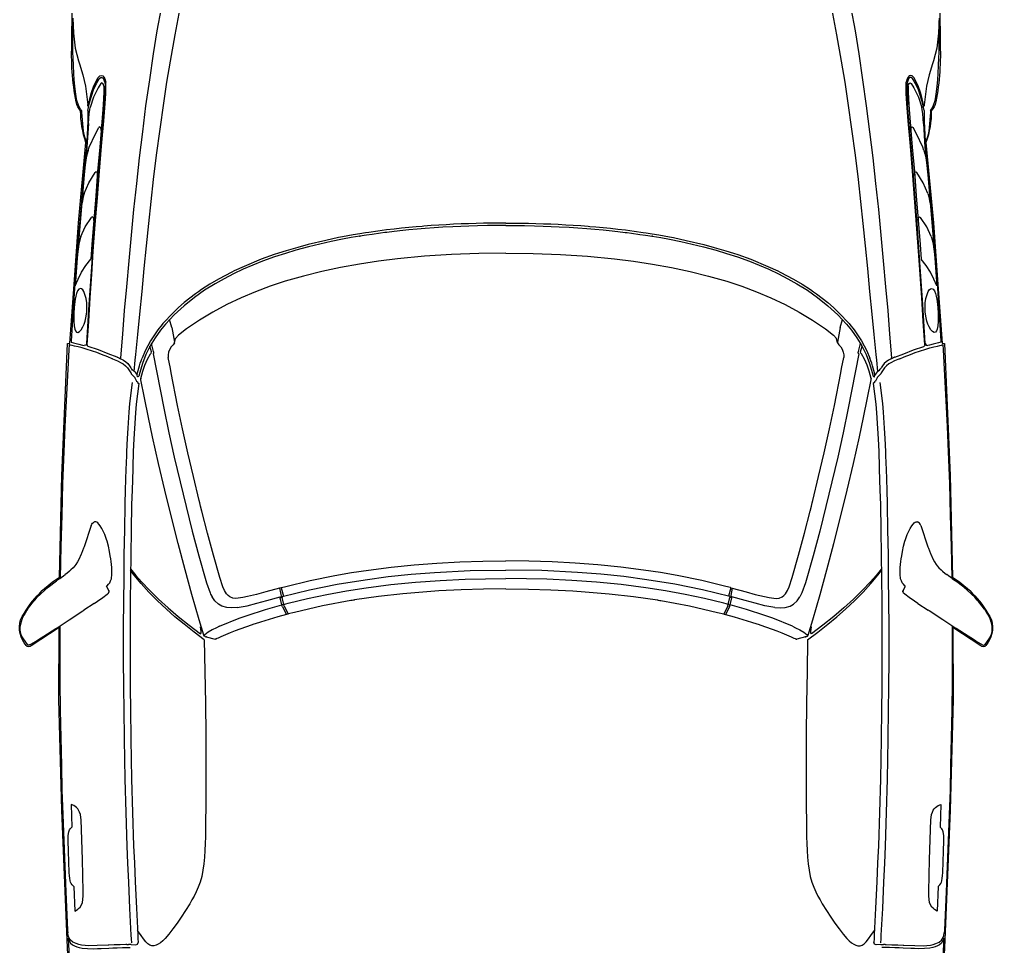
# Model space of a CAD drawing. Header units: inches. Extents: x 13 to 261, y -112 to -47.
# Drawn here: x 57.619 to 59.464, y -55.916 to -54.158 of the extents above; entities that cross this region are included whole.
import ezdxf

# ---------------------------------------------------------------- set-up
doc = ezdxf.new("R2010")
doc.units = ezdxf.units.IN
doc.header["$MEASUREMENT"] = 0
doc.layers.add('CONTORNO', color=7, linetype='Continuous')

msp = doc.modelspace()

# ---------------------------------------------------------------- linework, layer by layer
for p, q in [((57.7311, -54.2362), (57.7329, -54.2416)), ((59.3515, -54.2362), (59.3497, -54.2416)), ((57.7821, -54.2746), (57.7825, -54.2766)), ((59.3005, -54.2746), (59.3001, -54.2766)), ((57.7365, -54.33), (57.7369, -54.334)), ((59.3461, -54.33), (59.3457, -54.334)), ((57.9077, -54.7416), (57.9037, -54.7266)), ((57.9077, -54.7416), (57.9127, -54.7696)), ((59.1749, -54.7416), (59.1699, -54.7696)), ((59.1749, -54.7416), (59.1789, -54.7266)), ((57.8691, -54.788), (57.8665, -54.7774)), ((57.8733, -54.7874), (57.8693, -54.772)), ((57.9127, -54.7706), (57.9107, -54.7744)), ((59.1699, -54.7706), (59.1719, -54.7744)), ((59.2093, -54.7874), (59.2133, -54.772)), ((59.2135, -54.788), (59.2161, -54.7774)), ((57.8491, -54.8388), (57.8493, -54.8394)), ((57.8491, -54.8402), (57.8491, -54.84)), ((59.2335, -54.8388), (59.2333, -54.8394)), ((59.2335, -54.8402), (59.2335, -54.84)), ((57.7551, -55.1172), (57.7419, -55.1578)), ((59.3275, -55.1172), (59.3407, -55.1578)), ((57.7419, -55.1578), (57.7407, -55.1604)), ((59.3407, -55.1578), (59.3419, -55.1604)), ((57.9725, -55.2218), (57.9737, -55.226)), ((59.1101, -55.2218), (59.1089, -55.226)), ((57.9737, -55.226), (57.9803, -55.2448)), ((58.1153, -55.2356), (58.1123, -55.2362)), ((58.1123, -55.2358), (58.1159, -55.2536)), ((58.1159, -55.2348), (58.1243, -55.2328)), ((58.9667, -55.2348), (58.9583, -55.2328)), ((58.9703, -55.2358), (58.9667, -55.2536)), ((58.9673, -55.2356), (58.9703, -55.2362)), ((59.1089, -55.226), (59.1023, -55.2448)), ((57.9803, -55.2448), (57.9815, -55.2472)), ((57.9815, -55.2472), (57.9845, -55.2528)), ((58.1165, -55.2534), (58.1135, -55.2542)), ((58.1171, -55.252), (58.1165, -55.2534)), ((58.1201, -55.267), (58.1171, -55.2536)), ((58.9625, -55.267), (58.9655, -55.2536)), ((58.9655, -55.252), (58.9661, -55.2534)), ((58.9661, -55.2534), (58.9691, -55.2542)), ((59.1011, -55.2472), (59.0981, -55.2528)), ((59.1023, -55.2448), (59.1011, -55.2472)), ((57.7605, -55.265), (57.7409, -55.2778)), ((58.1191, -55.2668), (58.1163, -55.2676)), ((58.1175, -55.2712), (58.1251, -55.286)), ((58.1191, -55.2668), (58.1201, -55.267)), ((58.1211, -55.2702), (58.1201, -55.267)), ((58.1211, -55.2702), (58.1287, -55.285)), ((58.9615, -55.2702), (58.9539, -55.285)), ((58.9651, -55.2712), (58.9575, -55.286)), ((58.9615, -55.2702), (58.9625, -55.267)), ((58.9635, -55.2668), (58.9625, -55.267)), ((58.9635, -55.2668), (58.9663, -55.2676)), ((59.3221, -55.265), (59.3417, -55.2778)), ((57.9983, -55.308), (58.0355, -55.293)), ((58.1281, -55.2854), (58.1251, -55.2862)), ((58.1287, -55.285), (58.1281, -55.2854)), ((58.1403, -55.282), (58.1287, -55.285)), ((58.9423, -55.282), (58.9539, -55.285)), ((58.9539, -55.285), (58.9545, -55.2854)), ((58.9545, -55.2854), (58.9575, -55.2862)), ((59.0843, -55.308), (59.0471, -55.293)), ((57.9633, -55.3182), (57.9621, -55.3092)), ((59.1193, -55.3182), (59.1205, -55.3092)), ((57.6247, -55.33), (57.6335, -55.3432)), ((57.9623, -55.323), (57.9635, -55.3208)), ((57.9635, -55.3208), (57.9633, -55.3182)), ((57.9713, -55.328), (57.9733, -55.3286)), ((57.9733, -55.3286), (57.9899, -55.3328)), ((59.1093, -55.3286), (59.0927, -55.3328)), ((59.1113, -55.328), (59.1093, -55.3286)), ((59.1191, -55.3208), (59.1193, -55.3182)), ((59.1203, -55.323), (59.1191, -55.3208)), ((59.4579, -55.33), (59.4491, -55.3432)), ((57.7173, -55.6462), (57.7185, -55.6892)), ((59.3653, -55.6462), (59.3641, -55.6892)), ((57.7223, -55.802), (57.7239, -55.8488)), ((59.3603, -55.802), (59.3587, -55.8488)), ((57.8229, -55.9116), (57.8255, -55.9116)), ((59.2597, -55.9116), (59.2571, -55.9116))]:
    msp.add_line(p, q)
for points in [[(57.8875, -54.136), (57.8797, -54.1794), (57.8727, -54.223), (57.8653, -54.2722), (57.8583, -54.3214), (57.8521, -54.3708), (57.8461, -54.4202), (57.8407, -54.469), (57.8355, -54.5178), (57.8307, -54.5668), (57.8261, -54.6156), (57.8217, -54.6646), (57.8177, -54.7096), (57.8141, -54.7546), (57.8107, -54.7996)], [(57.8397, -54.793), (57.8435, -54.7548), (57.8471, -54.7166), (57.8515, -54.6732), (57.8557, -54.63), (57.8599, -54.5866), (57.8641, -54.5448), (57.8685, -54.503), (57.8733, -54.4612), (57.8789, -54.4148), (57.8855, -54.3654), (57.8927, -54.3162), (57.8987, -54.2766), (57.9053, -54.237), (57.9143, -54.1866), (57.9239, -54.1364)], [(59.2429, -54.793), (59.2391, -54.7548), (59.2355, -54.7166), (59.2311, -54.6732), (59.2269, -54.63), (59.2227, -54.5866), (59.2185, -54.5448), (59.2141, -54.503), (59.2093, -54.4612), (59.2037, -54.4148), (59.1971, -54.3654), (59.1899, -54.3162), (59.1839, -54.2766), (59.1773, -54.237), (59.1683, -54.1866), (59.1587, -54.1364)], [(59.1951, -54.136), (59.2029, -54.1794), (59.2099, -54.223), (59.2173, -54.2722), (59.2243, -54.3214), (59.2305, -54.3708), (59.2365, -54.4202), (59.2419, -54.469), (59.2471, -54.5178), (59.2519, -54.5668), (59.2565, -54.6156), (59.2609, -54.6646), (59.2649, -54.7096), (59.2685, -54.7546), (59.2719, -54.7996)], [(57.7365, -54.33), (57.7345, -54.3278), (57.7323, -54.3236), (57.7291, -54.315), (57.7281, -54.311), (57.7265, -54.3036), (57.7251, -54.2946), (57.7239, -54.2842), (57.7229, -54.2724), (57.7219, -54.2592), (57.7213, -54.2456), (57.7213, -54.2438), (57.7209, -54.2318), (57.7205, -54.2192), (57.7203, -54.2022), (57.7203, -54.1988), (57.7203, -54.1796), (57.7205, -54.1598)], [(57.7205, -54.1554), (57.7217, -54.1836), (57.7245, -54.2118), (57.7311, -54.2362)], [(57.7205, -54.1666), (57.7205, -54.1652), (57.7205, -54.1646), (57.7205, -54.1656)], [(59.3461, -54.33), (59.3481, -54.3278), (59.3503, -54.3236), (59.3535, -54.315), (59.3545, -54.311), (59.3561, -54.3036), (59.3575, -54.2946), (59.3587, -54.2842), (59.3597, -54.2724), (59.3607, -54.2592), (59.3613, -54.2456), (59.3613, -54.2438), (59.3617, -54.2318), (59.3621, -54.2192), (59.3623, -54.2022), (59.3623, -54.1988), (59.3623, -54.1796), (59.3621, -54.1598)], [(59.3621, -54.1554), (59.3609, -54.1836), (59.3581, -54.2118), (59.3515, -54.2362)], [(59.3621, -54.1666), (59.3621, -54.1652), (59.3621, -54.1646), (59.3621, -54.1656)], [(57.7329, -54.2416), (57.7391, -54.2626), (57.7443, -54.2842), (57.7485, -54.3198)], [(59.3497, -54.2416), (59.3435, -54.2626), (59.3383, -54.2842), (59.3341, -54.3198)], [(57.7475, -54.7744), (57.7503, -54.7296), (57.7531, -54.6854), (57.7561, -54.6414), (57.7591, -54.5972), (57.7629, -54.5464), (57.7667, -54.4956), (57.7707, -54.445), (57.7747, -54.3976), (57.7789, -54.35), (57.7815, -54.3172), (57.7825, -54.298), (57.7829, -54.2882), (57.7825, -54.2766)], [(57.7487, -54.3305), (57.7517, -54.3158), (57.7555, -54.303), (57.7597, -54.291), (57.7651, -54.2792), (57.7697, -54.2714), (57.7713, -54.2692), (57.7733, -54.2678), (57.7753, -54.2676), (57.7775, -54.269), (57.7793, -54.272), (57.7805, -54.2762), (57.7813, -54.281), (57.7815, -54.2898)], [(57.7491, -54.321), (57.7523, -54.3084), (57.7559, -54.296), (57.7597, -54.2854), (57.7633, -54.277), (57.7685, -54.2678), (57.7713, -54.2648), (57.7745, -54.2638), (57.7769, -54.2646), (57.7791, -54.2668), (57.7809, -54.2702), (57.7821, -54.2746)], [(57.7787, -54.284), (57.7781, -54.281), (57.7769, -54.2788), (57.7749, -54.278), (57.7731, -54.2792), (57.7681, -54.287), (57.7597, -54.3052), (57.7533, -54.3248)], [(59.3352, -54.7744), (59.3323, -54.7296), (59.3295, -54.6854), (59.3265, -54.6414), (59.3235, -54.5972), (59.3197, -54.5464), (59.3159, -54.4956), (59.3119, -54.445), (59.3079, -54.3976), (59.3037, -54.35), (59.3011, -54.3172), (59.3001, -54.298), (59.2997, -54.2882), (59.3001, -54.2766)], [(59.3335, -54.321), (59.3303, -54.3084), (59.3267, -54.296), (59.3229, -54.2854), (59.3193, -54.277), (59.3141, -54.2678), (59.3113, -54.2648), (59.3081, -54.2638), (59.3057, -54.2646), (59.3035, -54.2668), (59.3017, -54.2702), (59.3005, -54.2746)], [(59.3339, -54.3305), (59.3309, -54.3158), (59.3271, -54.303), (59.3229, -54.291), (59.3175, -54.2792), (59.3129, -54.2714), (59.3113, -54.2692), (59.3093, -54.2678), (59.3073, -54.2676), (59.3051, -54.269), (59.3033, -54.272), (59.3021, -54.2762), (59.3013, -54.281), (59.3011, -54.2898)], [(59.3039, -54.284), (59.3045, -54.281), (59.3057, -54.2788), (59.3077, -54.278), (59.3095, -54.2792), (59.3145, -54.287), (59.3229, -54.3052), (59.3293, -54.3248)], [(57.7787, -54.284), (57.7789, -54.2958), (57.7785, -54.3074), (57.7779, -54.319), (57.7771, -54.3286), (57.7713, -54.3996), (57.7673, -54.4458), (57.7637, -54.492), (57.7601, -54.5382), (57.7565, -54.5844), (57.7545, -54.6122)], [(57.7815, -54.2898), (57.7811, -54.3022), (57.7801, -54.319)], [(59.3011, -54.2898), (59.3015, -54.3022), (59.3025, -54.319)], [(59.3039, -54.284), (59.3037, -54.2958), (59.3041, -54.3074), (59.3047, -54.319), (59.3055, -54.3286), (59.3113, -54.3996), (59.3153, -54.4458), (59.3189, -54.492), (59.3225, -54.5382), (59.3261, -54.5844), (59.3281, -54.6122)], [(57.7369, -54.334), (57.7399, -54.3694), (57.7411, -54.3756), (57.7431, -54.3818), (57.7461, -54.3908)], [(57.7487, -54.3305), (57.7489, -54.3508), (57.7477, -54.3758), (57.7461, -54.4008)], [(57.7465, -54.7722), (57.7513, -54.698), (57.7541, -54.6536), (57.7573, -54.6092), (57.7613, -54.553), (57.7655, -54.497), (57.7703, -54.4378), (57.7753, -54.3786), (57.7801, -54.319)], [(57.7485, -54.3198), (57.7489, -54.3212), (57.7491, -54.321)], [(57.7499, -54.3226), (57.7493, -54.3222), (57.7487, -54.3214), (57.7485, -54.3198)], [(57.7499, -54.355), (57.7505, -54.3454), (57.7513, -54.3364), (57.7523, -54.3286), (57.7533, -54.3248)], [(59.3361, -54.7722), (59.3313, -54.698), (59.3285, -54.6536), (59.3253, -54.6092), (59.3213, -54.553), (59.3171, -54.497), (59.3123, -54.4378), (59.3073, -54.3786), (59.3025, -54.319)], [(59.3327, -54.355), (59.3321, -54.3454), (59.3313, -54.3364), (59.3303, -54.3286), (59.3293, -54.3248)], [(59.3327, -54.3226), (59.3333, -54.3222), (59.3339, -54.3214), (59.3341, -54.3198)], [(59.3341, -54.3198), (59.3337, -54.3212), (59.3335, -54.321)], [(59.3339, -54.3305), (59.3337, -54.3508), (59.3349, -54.3758), (59.3365, -54.4008)], [(59.3457, -54.334), (59.3427, -54.3694), (59.3415, -54.3756), (59.3395, -54.3818), (59.3365, -54.3908)], [(57.7499, -54.355), (57.7471, -54.3996), (57.7419, -54.4522), (57.7373, -54.5048), (57.7329, -54.5576), (57.7287, -54.6102), (57.7249, -54.663), (57.7301, -54.65), (57.7367, -54.637), (57.7449, -54.6244), (57.7545, -54.6122)], [(59.3327, -54.355), (59.3355, -54.3996), (59.3407, -54.4522), (59.3453, -54.5048), (59.3497, -54.5576), (59.3539, -54.6102), (59.3577, -54.663), (59.3525, -54.65), (59.3459, -54.637), (59.3377, -54.6244), (59.3281, -54.6122)], [(57.7491, -54.406), (57.7515, -54.3996), (57.7631, -54.3742), (57.7695, -54.3626)], [(57.7739, -54.368), (57.7737, -54.3646), (57.7729, -54.3622), (57.7713, -54.3612), (57.7695, -54.3626)], [(59.3087, -54.368), (59.3089, -54.3646), (59.3097, -54.3622), (59.3113, -54.3612), (59.3131, -54.3626)], [(59.3335, -54.406), (59.3311, -54.3996), (59.3195, -54.3742), (59.3131, -54.3626)], [(57.7461, -54.4008), (57.7445, -54.417), (57.7399, -54.467), (57.7355, -54.517), (57.7313, -54.567), (57.7273, -54.617), (57.7237, -54.667), (57.7203, -54.717), (57.7171, -54.767), (57.7169, -54.7698)], [(57.7491, -54.406), (57.7473, -54.4124), (57.7457, -54.42), (57.7443, -54.4286), (57.7433, -54.4376)], [(59.3335, -54.406), (59.3353, -54.4124), (59.3369, -54.42), (59.3383, -54.4286), (59.3393, -54.4376)], [(59.3365, -54.4008), (59.3381, -54.417), (59.3427, -54.467), (59.3471, -54.517), (59.3513, -54.567), (59.3553, -54.617), (59.3589, -54.667), (59.3623, -54.717), (59.3655, -54.767), (59.3657, -54.7698)], [(57.7667, -54.4534), (57.7667, -54.4498), (57.7657, -54.4474), (57.7641, -54.4464), (57.7623, -54.4476)], [(59.3159, -54.4534), (59.3159, -54.4498), (59.3169, -54.4474), (59.3185, -54.4464), (59.3203, -54.4476)], [(57.7417, -54.4876), (57.7505, -54.4674), (57.7623, -54.4476)], [(59.3409, -54.4876), (59.3321, -54.4674), (59.3203, -54.4476)], [(57.7417, -54.4876), (57.7397, -54.494), (57.7383, -54.5018), (57.7369, -54.5106), (57.7361, -54.52)], [(59.3409, -54.4876), (59.3429, -54.494), (59.3443, -54.5018), (59.3457, -54.5106), (59.3465, -54.52)], [(57.7353, -54.5694), (57.7439, -54.551), (57.7555, -54.533)], [(57.7601, -54.5388), (57.7599, -54.5354), (57.7589, -54.533), (57.7573, -54.5318), (57.7555, -54.533)], [(59.3225, -54.5388), (59.3227, -54.5354), (59.3237, -54.533), (59.3253, -54.5318), (59.3271, -54.533)], [(59.3473, -54.5694), (59.3387, -54.551), (59.3271, -54.533)], [(58.5413, -54.5482), (58.5181, -54.5484), (58.5063, -54.5486), (58.4873, -54.549), (58.4709, -54.5494), (58.4403, -54.5506), (58.4215, -54.5516), (58.4049, -54.5528), (58.3883, -54.554), (58.3807, -54.5546), (58.3727, -54.5554), (58.3573, -54.5568), (58.3455, -54.558), (58.3291, -54.5596), (58.3155, -54.5614), (58.3119, -54.5618), (58.3033, -54.563), (58.2875, -54.5652), (58.2769, -54.5666), (58.2643, -54.5686), (58.2479, -54.5714), (58.2317, -54.5744), (58.2099, -54.5788), (58.1667, -54.589), (58.1431, -54.5952), (58.1233, -54.6012), (58.1023, -54.608), (58.0797, -54.6162), (58.0429, -54.6314), (58.0249, -54.64), (58.0073, -54.6492), (57.9901, -54.6588), (57.9701, -54.6712), (57.9509, -54.6848), (57.9311, -54.7006), (57.9123, -54.7178), (57.8959, -54.7354), (57.8867, -54.7466), (57.8761, -54.7612), (57.8667, -54.7768), (57.8589, -54.793), (57.8523, -54.8098), (57.8471, -54.8268), (57.8453, -54.8338)], [(58.5413, -54.5438), (58.5271, -54.5438), (58.5129, -54.544), (58.4989, -54.5442), (58.4847, -54.5446), (58.4705, -54.545), (58.4563, -54.5454), (58.4421, -54.546), (58.4279, -54.5468), (58.4137, -54.5476), (58.3997, -54.5486), (58.3855, -54.5498), (58.3825, -54.55), (58.3713, -54.551), (58.3573, -54.5522), (58.3431, -54.5536), (58.3291, -54.5552), (58.3149, -54.5568), (58.2985, -54.559), (58.2811, -54.5616), (58.2753, -54.5624), (58.2643, -54.5642), (58.2517, -54.5662), (58.2311, -54.57), (58.2239, -54.5714), (58.1997, -54.5766), (58.1663, -54.5844), (58.1465, -54.5898), (58.1247, -54.5962), (58.1099, -54.6008), (58.1021, -54.6034), (58.1021, -54.6034)], [(58.5413, -54.5438), (58.5555, -54.5438), (58.5697, -54.544), (58.5837, -54.5442), (58.5979, -54.5446), (58.6121, -54.545), (58.6263, -54.5454), (58.6405, -54.546), (58.6547, -54.5468), (58.6689, -54.5476), (58.6829, -54.5486), (58.6971, -54.5498), (58.7001, -54.55), (58.7113, -54.551), (58.7253, -54.5522), (58.7395, -54.5536), (58.7535, -54.5552), (58.7677, -54.5568), (58.7841, -54.559), (58.8015, -54.5616), (58.8073, -54.5624), (58.8183, -54.5642), (58.8309, -54.5662), (58.8515, -54.57), (58.8587, -54.5714), (58.8829, -54.5766), (58.9163, -54.5844), (58.9361, -54.5898), (58.9579, -54.5962), (58.9727, -54.6008), (58.9805, -54.6034), (58.9805, -54.6034)], [(58.5413, -54.5482), (58.5645, -54.5484), (58.5763, -54.5486), (58.5953, -54.549), (58.6117, -54.5494), (58.6423, -54.5506), (58.6611, -54.5516), (58.6777, -54.5528), (58.6943, -54.554), (58.7019, -54.5546), (58.7099, -54.5554), (58.7253, -54.5568), (58.7371, -54.558), (58.7535, -54.5596), (58.7671, -54.5614), (58.7707, -54.5618), (58.7793, -54.563), (58.7951, -54.5652), (58.8057, -54.5666), (58.8183, -54.5686), (58.8347, -54.5714), (58.8509, -54.5744), (58.8727, -54.5788), (58.9159, -54.589), (58.9395, -54.5952), (58.9593, -54.6012), (58.9803, -54.608), (59.0029, -54.6162), (59.0397, -54.6314), (59.0577, -54.64), (59.0753, -54.6492), (59.0925, -54.6588), (59.1125, -54.6712), (59.1317, -54.6848), (59.1515, -54.7006), (59.1703, -54.7178), (59.1867, -54.7354), (59.1959, -54.7466), (59.2065, -54.7612), (59.2159, -54.7768), (59.2237, -54.793), (59.2303, -54.8098), (59.2355, -54.8268), (59.2373, -54.8338)], [(57.7353, -54.5694), (57.7333, -54.5756), (57.7317, -54.5838), (57.7303, -54.593), (57.7293, -54.6028)], [(59.3473, -54.5694), (59.3493, -54.5756), (59.3509, -54.5838), (59.3523, -54.593), (59.3533, -54.6028)], [(58.1021, -54.6034), (58.1021, -54.6034), (58.0773, -54.6124), (58.0447, -54.6258), (58.0259, -54.6346), (58.0219, -54.6366), (57.9961, -54.6502), (57.9799, -54.6598), (57.9643, -54.6698), (57.9585, -54.674), (57.9529, -54.6778), (57.9315, -54.6946), (57.9207, -54.704), (57.9103, -54.7138), (57.8911, -54.7342), (57.8893, -54.7364), (57.8813, -54.7464), (57.8675, -54.7668), (57.8575, -54.786), (57.8515, -54.8)], [(58.5413, -54.601), (58.4897, -54.6016), (58.4383, -54.6036), (58.3867, -54.6068), (58.3355, -54.6116), (58.2995, -54.616), (58.2637, -54.6214), (58.2279, -54.6278), (58.1925, -54.6354), (58.1575, -54.6442), (58.1227, -54.6542), (58.0943, -54.6636), (58.0665, -54.674), (58.0391, -54.6856), (58.0123, -54.6984), (57.9859, -54.7124), (57.9605, -54.7278), (57.9359, -54.7446), (57.9203, -54.7564)], [(58.5413, -54.601), (58.5929, -54.6016), (58.6443, -54.6036), (58.6959, -54.6068), (58.7471, -54.6116), (58.7831, -54.616), (58.8189, -54.6214), (58.8547, -54.6278), (58.8901, -54.6354), (58.9251, -54.6442), (58.9599, -54.6542), (58.9883, -54.6636), (59.0161, -54.674), (59.0435, -54.6856), (59.0703, -54.6984), (59.0967, -54.7124), (59.1221, -54.7278), (59.1467, -54.7446), (59.1623, -54.7564)], [(58.9805, -54.6034), (58.9805, -54.6034), (59.0053, -54.6124), (59.0379, -54.6258), (59.0567, -54.6346), (59.0607, -54.6366), (59.0865, -54.6502), (59.1027, -54.6598), (59.1183, -54.6698), (59.1241, -54.674), (59.1297, -54.6778), (59.1511, -54.6946), (59.1619, -54.704), (59.1723, -54.7138), (59.1915, -54.7342), (59.1933, -54.7364), (59.2013, -54.7464), (59.2151, -54.7668), (59.2251, -54.786), (59.2311, -54.8)], [(57.7345, -54.6678), (57.7317, -54.669), (57.7293, -54.6724), (57.7273, -54.6776), (57.7259, -54.6824), (57.7249, -54.688), (57.7235, -54.6974), (57.7227, -54.7054), (57.7221, -54.7138), (57.7219, -54.7222), (57.7219, -54.7302), (57.7227, -54.7384), (57.7241, -54.745), (57.7255, -54.7482), (57.7273, -54.7504), (57.7295, -54.751), (57.7329, -54.7496), (57.7361, -54.7462), (57.7393, -54.7406), (57.7415, -54.7354), (57.7435, -54.7296), (57.7455, -54.7202), (57.7465, -54.712), (57.7469, -54.7038), (57.7465, -54.695), (57.7453, -54.687), (57.7433, -54.6794), (57.7409, -54.6734), (57.7389, -54.6704), (57.7367, -54.6684), (57.7345, -54.6678)], [(59.3481, -54.6678), (59.3509, -54.669), (59.3533, -54.6724), (59.3553, -54.6776), (59.3567, -54.6824), (59.3577, -54.688), (59.3591, -54.6974), (59.3599, -54.7054), (59.3605, -54.7138), (59.3607, -54.7222), (59.3607, -54.7302), (59.3599, -54.7384), (59.3585, -54.745), (59.3571, -54.7482), (59.3553, -54.7504), (59.3531, -54.751), (59.3497, -54.7496), (59.3465, -54.7462), (59.3433, -54.7406), (59.3411, -54.7354), (59.3391, -54.7296), (59.3371, -54.7202), (59.3361, -54.712), (59.3357, -54.7038), (59.3361, -54.695), (59.3373, -54.687), (59.3393, -54.6794), (59.3417, -54.6734), (59.3437, -54.6704), (59.3459, -54.6684), (59.3481, -54.6678)], [(57.9127, -54.7706), (57.9151, -54.7626), (57.9203, -54.7564)], [(59.1699, -54.7706), (59.1675, -54.7626), (59.1623, -54.7564)], [(57.7135, -54.7742), (57.7129, -54.7844), (57.7101, -54.8326), (57.7077, -54.881), (57.7053, -54.9294), (57.7033, -54.9778), (57.7009, -55.0376), (57.6991, -55.0974), (57.6975, -55.1572), (57.6965, -55.2172)], [(57.7957, -54.8014), (57.7951, -54.8012), (57.7863, -54.7976), (57.7745, -54.7928), (57.7655, -54.7894), (57.7573, -54.7864), (57.7455, -54.7826), (57.7381, -54.7804), (57.7377, -54.7802), (57.7301, -54.7784), (57.7237, -54.777), (57.7191, -54.7758), (57.7159, -54.775), (57.7145, -54.7746), (57.7135, -54.7742)], [(57.7169, -54.7698), (57.7213, -54.7708), (57.7317, -54.7732), (57.7387, -54.775), (57.7415, -54.7758)], [(57.7465, -54.7722), (57.7449, -54.7752), (57.7415, -54.7758)], [(57.7475, -54.7744), (57.7477, -54.7758), (57.7493, -54.7776)], [(57.8043, -54.798), (57.7875, -54.7914), (57.7691, -54.7844), (57.7493, -54.7776)], [(57.9107, -54.7744), (57.9069, -54.7784), (57.9041, -54.783), (57.9019, -54.7884), (57.9009, -54.7936), (57.9011, -54.7986)], [(59.1719, -54.7744), (59.1757, -54.7784), (59.1785, -54.783), (59.1807, -54.7884), (59.1817, -54.7936), (59.1815, -54.7986)], [(59.2783, -54.798), (59.2951, -54.7914), (59.3135, -54.7844), (59.3333, -54.7776)], [(59.2869, -54.8014), (59.2875, -54.8012), (59.2963, -54.7976), (59.3081, -54.7928), (59.3171, -54.7894), (59.3253, -54.7864), (59.3371, -54.7826), (59.3445, -54.7804), (59.3449, -54.7802), (59.3525, -54.7784), (59.3589, -54.777), (59.3635, -54.7758), (59.3667, -54.775), (59.3681, -54.7746), (59.3691, -54.7742)], [(59.3352, -54.7744), (59.3349, -54.7758), (59.3333, -54.7776)], [(59.3361, -54.7722), (59.3377, -54.7752), (59.3411, -54.7758)], [(59.3657, -54.7698), (59.3613, -54.7708), (59.3509, -54.7732), (59.3439, -54.775), (59.3411, -54.7758)], [(59.3691, -54.7742), (59.3697, -54.7844), (59.3725, -54.8326), (59.3749, -54.881), (59.3773, -54.9294), (59.3793, -54.9778), (59.3817, -55.0376), (59.3835, -55.0974), (59.3851, -55.1572), (59.3861, -55.2172)], [(57.8043, -54.798), (57.8049, -54.7982), (57.8109, -54.801), (57.8113, -54.8012), (57.8161, -54.8036), (57.8207, -54.8068), (57.8245, -54.8102), (57.8275, -54.8142), (57.8303, -54.8184)], [(57.8366, -54.8249), (57.8387, -54.8038), (57.8397, -54.793)], [(57.8491, -54.8388), (57.8529, -54.8244), (57.8567, -54.813), (57.8615, -54.802), (57.8677, -54.7916), (57.8681, -54.791), (57.8685, -54.7904), (57.8691, -54.788)], [(57.8725, -54.792), (57.8729, -54.7912), (57.8735, -54.7906)], [(57.8725, -54.792), (57.8925, -54.895), (57.9023, -54.9414), (57.9125, -54.9878), (57.9235, -55.0344), (57.9349, -55.081), (57.9467, -55.1278), (57.9593, -55.1748), (57.9725, -55.2218)], [(57.8735, -54.7906), (57.8737, -54.7892), (57.8733, -54.7874)], [(59.2101, -54.792), (59.1901, -54.895), (59.1803, -54.9414), (59.1701, -54.9878), (59.1591, -55.0344), (59.1477, -55.081), (59.1359, -55.1278), (59.1233, -55.1748), (59.1101, -55.2218)], [(59.2091, -54.7906), (59.2089, -54.7892), (59.2093, -54.7874)], [(59.2101, -54.792), (59.2097, -54.7912), (59.2091, -54.7906)], [(59.2335, -54.8388), (59.2297, -54.8244), (59.2259, -54.813), (59.2211, -54.802), (59.2149, -54.7916), (59.2145, -54.791), (59.2141, -54.7904), (59.2135, -54.788)], [(59.246, -54.8249), (59.2439, -54.8038), (59.2429, -54.793)], [(59.2783, -54.798), (59.2777, -54.7982), (59.2717, -54.801), (59.2713, -54.8012), (59.2665, -54.8036), (59.2619, -54.8068), (59.2581, -54.8102), (59.2551, -54.8142), (59.2523, -54.8184)], [(57.7957, -54.8014), (57.8047, -54.8052), (57.8063, -54.8058), (57.8107, -54.808), (57.8157, -54.8108), (57.8203, -54.8142), (57.8241, -54.8182), (57.8301, -54.8276), (57.8303, -54.8282), (57.8307, -54.8286), (57.8311, -54.8294), (57.8333, -54.8322), (57.8345, -54.8334), (57.8349, -54.8336), (57.8375, -54.8366), (57.8379, -54.837), (57.8399, -54.841), (57.8403, -54.842), (57.8411, -54.8438), (57.8427, -54.845)], [(57.8109, -54.801), (57.8109, -54.801), (57.8107, -54.7996)], [(57.8419, -54.8318), (57.8429, -54.8276), (57.8467, -54.8142), (57.8481, -54.8094), (57.8497, -54.805), (57.8515, -54.8)], [(57.9067, -54.8276), (57.9051, -54.8194), (57.9011, -54.7986)], [(59.1759, -54.8276), (59.1775, -54.8194), (59.1815, -54.7986)], [(59.2407, -54.8318), (59.2397, -54.8276), (59.2359, -54.8142), (59.2345, -54.8094), (59.2329, -54.805), (59.2311, -54.8)], [(59.2869, -54.8014), (59.2779, -54.8052), (59.2763, -54.8058), (59.2719, -54.808), (59.2669, -54.8108), (59.2623, -54.8142), (59.2585, -54.8182), (59.2525, -54.8276), (59.2523, -54.8282), (59.2519, -54.8286), (59.2515, -54.8294), (59.2493, -54.8322), (59.2481, -54.8334), (59.2477, -54.8336), (59.2451, -54.8366), (59.2447, -54.837), (59.2427, -54.841), (59.2423, -54.842), (59.2415, -54.8438), (59.2399, -54.845)], [(59.2717, -54.801), (59.2717, -54.801), (59.2719, -54.7996)], [(57.8365, -54.8248), (57.8335, -54.8224), (57.8321, -54.821), (57.8315, -54.8202), (57.8309, -54.8194), (57.8303, -54.8184)], [(57.8365, -54.8248), (57.8375, -54.8256), (57.8399, -54.8284), (57.8419, -54.8324)], [(57.8433, -54.8354), (57.8429, -54.8352), (57.8427, -54.8348), (57.8419, -54.8324)], [(57.8453, -54.8338), (57.8445, -54.835), (57.8433, -54.8354)], [(58.1123, -55.2358), (58.0859, -55.243), (58.0687, -55.2478), (58.0513, -55.252), (58.0425, -55.2538), (58.0339, -55.255), (58.0291, -55.2554), (58.0235, -55.2548), (58.0181, -55.2528), (58.0147, -55.2502), (58.0117, -55.247), (58.0077, -55.2406), (58.0045, -55.2336), (58.0031, -55.23), (57.9999, -55.2198), (57.9987, -55.2158), (57.9869, -55.1738), (57.9757, -55.1318), (57.9649, -55.0898), (57.9625, -55.0804), (57.9609, -55.074), (57.9609, -55.074), (57.9599, -55.0698), (57.9489, -55.0246), (57.9383, -54.9794), (57.9283, -54.9342), (57.9189, -54.8894), (57.9067, -54.8276)], [(58.9703, -55.2358), (58.9967, -55.243), (59.0139, -55.2478), (59.0313, -55.252), (59.0401, -55.2538), (59.0487, -55.255), (59.0535, -55.2554), (59.0591, -55.2548), (59.0645, -55.2528), (59.0679, -55.2502), (59.0709, -55.247), (59.0749, -55.2406), (59.0781, -55.2336), (59.0795, -55.23), (59.0827, -55.2198), (59.0839, -55.2158), (59.0957, -55.1738), (59.1069, -55.1318), (59.1177, -55.0898), (59.1201, -55.0804), (59.1217, -55.074), (59.1217, -55.074), (59.1227, -55.0698), (59.1337, -55.0246), (59.1443, -54.9794), (59.1543, -54.9342), (59.1637, -54.8894), (59.1759, -54.8276)], [(59.2373, -54.8338), (59.2381, -54.835), (59.2393, -54.8354)], [(59.2393, -54.8354), (59.2397, -54.8352), (59.2399, -54.8348), (59.2407, -54.8324)], [(59.2461, -54.8248), (59.2451, -54.8256), (59.2427, -54.8284), (59.2407, -54.8324)], [(59.2461, -54.8248), (59.2491, -54.8224), (59.2505, -54.821), (59.2511, -54.8202), (59.2517, -54.8194), (59.2523, -54.8184)], [(57.8326, -54.8463), (57.8278, -54.8857), (57.8264, -54.9024), (57.8243, -54.9324), (57.8231, -54.9525), (57.8219, -54.9769), (57.8219, -54.9819), (57.8211, -55.001), (57.8209, -55.0087), (57.8203, -55.0312), (57.8197, -55.0492), (57.8189, -55.0777), (57.8179, -55.1254), (57.8171, -55.173), (57.8167, -55.2161), (57.8159, -55.3082), (57.8159, -55.3294), (57.8159, -55.3734), (57.8161, -55.4217), (57.8167, -55.47), (57.8173, -55.5183), (57.8173, -55.5225), (57.8189, -55.5985), (57.8205, -55.6618), (57.8227, -55.7253), (57.8241, -55.7575), (57.8255, -55.7934), (57.8279, -55.8436), (57.8305, -55.8939), (57.8309, -55.9013), (57.8313, -55.9087)], [(57.8453, -54.8478), (57.8405, -54.887), (57.8391, -54.9034), (57.8371, -54.9332), (57.8359, -54.9532), (57.8347, -54.9772), (57.8347, -54.9822), (57.8339, -55.0014), (57.8337, -55.009), (57.8331, -55.0316), (57.8325, -55.0496), (57.8317, -55.078), (57.8307, -55.1256), (57.8299, -55.1732), (57.8295, -55.2162), (57.8291, -55.2622), (57.8287, -55.3082), (57.8287, -55.3294), (57.8287, -55.3734), (57.8289, -55.4216), (57.8295, -55.4698), (57.8301, -55.5182), (57.8301, -55.5224), (57.8317, -55.5982), (57.8333, -55.6614), (57.8355, -55.7248), (57.8369, -55.757), (57.8383, -55.7928), (57.8407, -55.843), (57.8433, -55.8932), (57.8437, -55.9006), (57.8441, -55.908)], [(57.8453, -54.8478), (57.8405, -54.887), (57.8391, -54.9034), (57.8371, -54.9332), (57.8359, -54.9532), (57.8347, -54.9772), (57.8347, -54.9822), (57.8339, -55.0014), (57.8337, -55.009), (57.8331, -55.0316), (57.8325, -55.0496), (57.8317, -55.078), (57.8307, -55.1256), (57.8299, -55.1732), (57.8295, -55.2162), (57.8291, -55.2622), (57.8287, -55.3082), (57.8287, -55.3294), (57.8287, -55.3734), (57.8289, -55.4148)], [(57.8427, -54.845), (57.8427, -54.845), (57.8431, -54.846), (57.8431, -54.8462), (57.8453, -54.8478)], [(57.8491, -54.8402), (57.8493, -54.8396), (57.8493, -54.8394)], [(57.8493, -54.841), (57.8491, -54.8406), (57.8491, -54.8402)], [(57.9459, -55.2478), (57.9331, -55.2014), (57.9199, -55.1512), (57.9071, -55.1014), (57.8945, -55.0504), (57.8827, -54.9996), (57.8713, -54.9492), (57.8635, -54.9122), (57.8559, -54.8754), (57.8493, -54.841)], [(59.1367, -55.2478), (59.1495, -55.2014), (59.1627, -55.1512), (59.1755, -55.1014), (59.1881, -55.0504), (59.1999, -54.9996), (59.2113, -54.9492), (59.2191, -54.9122), (59.2267, -54.8754), (59.2333, -54.841)], [(59.2335, -54.8402), (59.2333, -54.8396), (59.2333, -54.8394)], [(59.2333, -54.841), (59.2335, -54.8406), (59.2335, -54.8402)], [(59.2399, -54.845), (59.2399, -54.845), (59.2395, -54.846), (59.2395, -54.8462), (59.2373, -54.8478)], [(59.2373, -54.8478), (59.2421, -54.887), (59.2435, -54.9034), (59.2455, -54.9332), (59.2467, -54.9532), (59.2479, -54.9772), (59.2479, -54.9822), (59.2487, -55.0014), (59.2489, -55.009), (59.2495, -55.0316), (59.2501, -55.0496), (59.2509, -55.078), (59.2519, -55.1256), (59.2527, -55.1732), (59.2531, -55.2162), (59.2535, -55.2622), (59.2539, -55.3082), (59.2539, -55.3294), (59.2539, -55.3734), (59.2537, -55.4216), (59.2531, -55.4698), (59.2525, -55.5182), (59.2525, -55.5224), (59.2509, -55.5982), (59.2493, -55.6614), (59.2471, -55.7248), (59.2457, -55.757), (59.2443, -55.7928), (59.2419, -55.843), (59.2393, -55.8932), (59.2389, -55.9006), (59.2385, -55.908)], [(59.2373, -54.8478), (59.2421, -54.887), (59.2435, -54.9034), (59.2455, -54.9332), (59.2467, -54.9532), (59.2479, -54.9772), (59.2479, -54.9822), (59.2487, -55.0014), (59.2489, -55.009), (59.2495, -55.0316), (59.2501, -55.0496), (59.2509, -55.078), (59.2519, -55.1256), (59.2527, -55.1732), (59.2531, -55.2162), (59.2535, -55.2622), (59.2539, -55.3082), (59.2539, -55.3294), (59.2539, -55.3734), (59.2537, -55.4148)], [(59.25, -54.8463), (59.2548, -54.8857), (59.2563, -54.9024), (59.2583, -54.9324), (59.2595, -54.9525), (59.2607, -54.9769), (59.2607, -54.9819), (59.2615, -55.001), (59.2617, -55.0087), (59.2623, -55.0312), (59.2629, -55.0492), (59.2637, -55.0777), (59.2647, -55.1254), (59.2655, -55.173), (59.2659, -55.2161), (59.2667, -55.3082), (59.2667, -55.3294), (59.2667, -55.3734), (59.2665, -55.4217), (59.2659, -55.47), (59.2653, -55.5183), (59.2653, -55.5225), (59.2637, -55.5985), (59.2621, -55.6618), (59.2599, -55.7253), (59.2585, -55.7575), (59.2571, -55.7934), (59.2547, -55.8436), (59.2521, -55.8939), (59.2517, -55.9013), (59.2513, -55.9087)], [(57.7551, -55.1172), (57.7551, -55.117), (57.7561, -55.1148), (57.7575, -55.1128), (57.7593, -55.1114), (57.7603, -55.1108), (57.7613, -55.1106)], [(57.7843, -55.2324), (57.7855, -55.2316), (57.7881, -55.2288), (57.7901, -55.2258), (57.7919, -55.2222), (57.7933, -55.2182), (57.7937, -55.2158), (57.7943, -55.2118), (57.7943, -55.206), (57.7939, -55.1968), (57.7927, -55.1856), (57.7921, -55.1806), (57.7913, -55.175), (57.7899, -55.1668), (57.7879, -55.1566), (57.7853, -55.1468), (57.7843, -55.144), (57.7809, -55.1344), (57.7785, -55.1292), (57.7751, -55.1228), (57.7721, -55.1182), (57.7697, -55.1146), (57.7675, -55.1124), (57.7657, -55.1112), (57.7639, -55.1106), (57.7633, -55.1106), (57.7613, -55.1106)], [(59.2983, -55.2324), (59.2971, -55.2316), (59.2945, -55.2288), (59.2925, -55.2258), (59.2907, -55.2222), (59.2893, -55.2182), (59.2889, -55.2158), (59.2883, -55.2118), (59.2883, -55.206), (59.2887, -55.1968), (59.2899, -55.1856), (59.2905, -55.1806), (59.2913, -55.175), (59.2927, -55.1668), (59.2947, -55.1566), (59.2973, -55.1468), (59.2983, -55.144), (59.3017, -55.1344), (59.3041, -55.1292), (59.3075, -55.1228), (59.3105, -55.1182), (59.3129, -55.1146), (59.3151, -55.1124), (59.3169, -55.1112), (59.3187, -55.1106), (59.3193, -55.1106), (59.3213, -55.1106)], [(59.3275, -55.1172), (59.3275, -55.117), (59.3265, -55.1148), (59.3251, -55.1128), (59.3233, -55.1114), (59.3223, -55.1108), (59.3213, -55.1106)], [(57.7407, -55.1604), (57.7367, -55.1706), (57.7363, -55.1716), (57.7317, -55.182)], [(59.3419, -55.1604), (59.3459, -55.1706), (59.3463, -55.1716), (59.3509, -55.182)], [(57.7317, -55.182), (57.7293, -55.1864), (57.7259, -55.1914), (57.7243, -55.1936), (57.7207, -55.1978)], [(58.1243, -55.2328), (58.1703, -55.2218), (58.2167, -55.2122), (58.2485, -55.2066), (58.2805, -55.2018), (58.3237, -55.1962), (58.3671, -55.1918), (58.4105, -55.1884), (58.4541, -55.1862), (58.4977, -55.1848), (58.5413, -55.1844)], [(58.9583, -55.2328), (58.9123, -55.2218), (58.8659, -55.2122), (58.8341, -55.2066), (58.8021, -55.2018), (58.7589, -55.1962), (58.7155, -55.1918), (58.6721, -55.1884), (58.6285, -55.1862), (58.5849, -55.1848), (58.5413, -55.1844)], [(59.3509, -55.182), (59.3533, -55.1864), (59.3567, -55.1914), (59.3583, -55.1936), (59.3619, -55.1978)], [(57.7207, -55.1978), (57.7165, -55.2016), (57.7137, -55.204), (57.7089, -55.208), (57.7059, -55.2102), (57.7059, -55.2102)], [(57.9695, -55.334), (57.9695, -55.334), (57.9501, -55.3194), (57.9315, -55.3046), (57.9139, -55.2902), (57.8975, -55.2756), (57.8803, -55.2596), (57.8645, -55.2436), (57.8497, -55.2274), (57.8363, -55.2114), (57.8295, -55.2024)], [(57.8297, -55.199), (57.8297, -55.1992), (57.8399, -55.2118), (57.8507, -55.2242), (57.8661, -55.2408), (57.8827, -55.2572), (57.9007, -55.2736), (57.9199, -55.29), (57.9405, -55.3064), (57.9623, -55.323)], [(58.1171, -55.252), (58.1689, -55.2394), (58.2213, -55.2288), (58.2741, -55.22), (58.3179, -55.2142), (58.3617, -55.2096), (58.4057, -55.2062), (58.4735, -55.2028), (58.5413, -55.2018)], [(58.9655, -55.252), (58.9137, -55.2394), (58.8613, -55.2288), (58.8085, -55.22), (58.7647, -55.2142), (58.7209, -55.2096), (58.6769, -55.2062), (58.6091, -55.2028), (58.5413, -55.2018)], [(59.1131, -55.334), (59.1131, -55.334), (59.1325, -55.3194), (59.1511, -55.3046), (59.1687, -55.2902), (59.1851, -55.2756), (59.2023, -55.2596), (59.2181, -55.2436), (59.2329, -55.2274), (59.2463, -55.2114), (59.2531, -55.2024)], [(59.2529, -55.199), (59.2529, -55.1992), (59.2427, -55.2118), (59.2319, -55.2242), (59.2165, -55.2408), (59.1999, -55.2572), (59.1819, -55.2736), (59.1627, -55.29), (59.1421, -55.3064), (59.1203, -55.323)], [(59.3619, -55.1978), (59.3661, -55.2016), (59.3689, -55.204), (59.3737, -55.208), (59.3767, -55.2102), (59.3767, -55.2102)], [(57.6953, -55.218), (57.6893, -55.2222), (57.6891, -55.2224)], [(57.6953, -55.218), (57.6983, -55.2158), (57.7023, -55.2128), (57.7059, -55.2102)], [(58.1283, -55.2646), (58.1649, -55.2558), (58.2017, -55.2478), (58.2389, -55.241), (58.2763, -55.2352), (58.3229, -55.2294), (58.3697, -55.2248), (58.4167, -55.2214), (58.4637, -55.2192), (58.5025, -55.2182), (58.5413, -55.2178)], [(58.9543, -55.2646), (58.9177, -55.2558), (58.8809, -55.2478), (58.8437, -55.241), (58.8063, -55.2352), (58.7597, -55.2294), (58.7129, -55.2248), (58.6659, -55.2214), (58.6189, -55.2192), (58.5801, -55.2182), (58.5413, -55.2178)], [(59.3873, -55.218), (59.3843, -55.2158), (59.3803, -55.2128), (59.3767, -55.2102)], [(59.3873, -55.218), (59.3933, -55.2222), (59.3935, -55.2224)], [(57.6529, -55.2534), (57.6591, -55.2474), (57.6671, -55.2398), (57.6737, -55.2342)], [(57.6737, -55.2342), (57.6813, -55.2282), (57.6819, -55.2276), (57.6891, -55.2224)], [(57.7887, -55.2412), (57.7877, -55.239), (57.7843, -55.2324)], [(58.1159, -55.2348), (58.1153, -55.2356), (58.1193, -55.2514)], [(58.5413, -55.2376), (58.4989, -55.238), (58.4565, -55.2392), (58.4143, -55.2414), (58.3911, -55.243), (58.3455, -55.2468), (58.2997, -55.252), (58.2543, -55.2584), (58.2537, -55.2586), (58.2523, -55.2588), (58.2495, -55.2592), (58.2491, -55.2592), (58.2489, -55.2594), (58.2475, -55.2596), (58.1935, -55.2696), (58.1403, -55.282)], [(58.5413, -55.2376), (58.5837, -55.238), (58.6261, -55.2392), (58.6683, -55.2414), (58.6915, -55.243), (58.7371, -55.2468), (58.7829, -55.252), (58.8283, -55.2584), (58.8289, -55.2586), (58.8303, -55.2588), (58.8331, -55.2592), (58.8335, -55.2592), (58.8337, -55.2594), (58.8351, -55.2596), (58.8891, -55.2696), (58.9423, -55.282)], [(58.9667, -55.2348), (58.9673, -55.2356), (58.9633, -55.2514)], [(59.2939, -55.2412), (59.2949, -55.239), (59.2983, -55.2324)], [(59.4089, -55.2342), (59.4013, -55.2282), (59.4007, -55.2276), (59.3935, -55.2224)], [(59.4297, -55.2534), (59.4235, -55.2474), (59.4155, -55.2398), (59.4089, -55.2342)], [(57.6343, -55.276), (57.6385, -55.2702), (57.6455, -55.2614), (57.6481, -55.2586), (57.6529, -55.2534)], [(57.7605, -55.265), (57.7671, -55.2606), (57.7773, -55.2536), (57.7855, -55.2474), (57.7861, -55.247), (57.7879, -55.2454)], [(57.7879, -55.2454), (57.7881, -55.245), (57.7887, -55.2442), (57.7891, -55.2426), (57.7889, -55.2418), (57.7889, -55.2414)], [(57.9685, -55.3252), (57.9599, -55.2964), (57.9459, -55.2478)], [(57.9961, -55.2664), (57.9897, -55.2602), (57.9845, -55.2528)], [(58.0319, -55.273), (58.0507, -55.2696), (58.0693, -55.2648), (58.0881, -55.2596), (58.1135, -55.2528)], [(58.1175, -55.2712), (58.1163, -55.2678), (58.1135, -55.2546), (58.1133, -55.253), (58.1137, -55.253), (58.1133, -55.2532), (58.1145, -55.254)], [(58.1171, -55.252), (58.1171, -55.252), (58.1171, -55.252), (58.1171, -55.2536)], [(58.9651, -55.2712), (58.9663, -55.2678), (58.9691, -55.2546), (58.9693, -55.253), (58.9689, -55.253), (58.9693, -55.2532), (58.9681, -55.254)], [(58.9655, -55.252), (58.9655, -55.252), (58.9655, -55.252), (58.9655, -55.2536)], [(59.0507, -55.273), (59.0319, -55.2696), (59.0133, -55.2648), (58.9945, -55.2596), (58.9691, -55.2528)], [(59.0865, -55.2664), (59.0929, -55.2602), (59.0981, -55.2528)], [(59.1141, -55.3252), (59.1227, -55.2964), (59.1367, -55.2478)], [(59.2947, -55.2454), (59.2945, -55.245), (59.2939, -55.2442), (59.2935, -55.2426), (59.2937, -55.2418), (59.2937, -55.2414)], [(59.3221, -55.265), (59.3155, -55.2606), (59.3053, -55.2536), (59.2971, -55.2474), (59.2965, -55.247), (59.2947, -55.2454)], [(59.4483, -55.276), (59.4441, -55.2702), (59.4371, -55.2614), (59.4345, -55.2586), (59.4297, -55.2534)], [(57.6343, -55.276), (57.6329, -55.278), (57.6297, -55.2834), (57.6273, -55.2876), (57.6261, -55.2898), (57.6243, -55.2938), (57.6221, -55.3002), (57.6209, -55.305), (57.6207, -55.3066), (57.6201, -55.3108), (57.6201, -55.3142), (57.6207, -55.3194), (57.6219, -55.3242), (57.6237, -55.3282), (57.6247, -55.33)], [(58.0319, -55.273), (58.0217, -55.2736), (58.0119, -55.273), (58.0029, -55.2704), (57.9961, -55.2664)], [(58.0355, -55.293), (58.0507, -55.2878), (58.0853, -55.2768), (58.1163, -55.2678)], [(58.1201, -55.267), (58.1241, -55.2658), (58.1283, -55.2646)], [(58.9625, -55.267), (58.9585, -55.2658), (58.9543, -55.2646)], [(59.0471, -55.293), (59.0319, -55.2878), (58.9973, -55.2768), (58.9663, -55.2678)], [(59.0507, -55.273), (59.0609, -55.2736), (59.0707, -55.273), (59.0797, -55.2704), (59.0865, -55.2664)], [(59.4483, -55.276), (59.4497, -55.278), (59.4529, -55.2834), (59.4553, -55.2876), (59.4565, -55.2898), (59.4583, -55.2938), (59.4605, -55.3002), (59.4617, -55.305), (59.4619, -55.3066), (59.4625, -55.3108), (59.4625, -55.3142), (59.4619, -55.3194), (59.4607, -55.3242), (59.4589, -55.3282), (59.4579, -55.33)], [(57.6653, -55.3274), (57.6881, -55.3126), (57.6903, -55.311), (57.7131, -55.2962), (57.7395, -55.2788), (57.7409, -55.2778)], [(58.1251, -55.286), (58.1087, -55.2906), (58.0757, -55.3006), (58.0743, -55.301), (58.0617, -55.305), (58.0601, -55.3056), (58.0473, -55.31), (58.0277, -55.3172), (58.0185, -55.321), (58.0007, -55.3284), (58.0005, -55.3284), (57.9957, -55.3306)], [(58.9575, -55.286), (58.9739, -55.2906), (59.0069, -55.3006), (59.0083, -55.301), (59.0209, -55.305), (59.0225, -55.3056), (59.0353, -55.31), (59.0549, -55.3172), (59.0641, -55.321), (59.0819, -55.3284), (59.0821, -55.3284), (59.0869, -55.3306)], [(59.4173, -55.3274), (59.3945, -55.3126), (59.3923, -55.311), (59.3695, -55.2962), (59.3431, -55.2788), (59.3417, -55.2778)], [(57.6955, -55.3076), (57.6955, -55.3606), (57.6957, -55.4136), (57.6963, -55.4666), (57.6973, -55.5196), (57.6985, -55.5724), (57.6997, -55.619), (57.7013, -55.6656), (57.7029, -55.7144), (57.7049, -55.7632), (57.7069, -55.812), (57.7103, -55.8848), (57.7105, -55.8896)], [(57.9983, -55.308), (57.9923, -55.311), (57.9843, -55.3152), (57.9767, -55.3196), (57.9703, -55.3244)], [(59.0843, -55.308), (59.0903, -55.311), (59.0983, -55.3152), (59.1059, -55.3196), (59.1123, -55.3244)], [(59.3871, -55.3076), (59.3871, -55.3606), (59.3869, -55.4136), (59.3863, -55.4666), (59.3853, -55.5196), (59.3841, -55.5724), (59.3829, -55.619), (59.3813, -55.6656), (59.3797, -55.7144), (59.3777, -55.7632), (59.3757, -55.812), (59.3723, -55.8848), (59.3721, -55.8896)], [(57.6379, -55.3438), (57.6409, -55.3424), (57.6509, -55.3366), (57.6573, -55.3324), (57.6653, -55.3274)], [(57.9685, -55.3252), (57.9689, -55.324), (57.9695, -55.3246), (57.9703, -55.3244)], [(57.9713, -55.328), (57.9695, -55.327), (57.9685, -55.3252)], [(57.9925, -55.3322), (57.9921, -55.3322), (57.9911, -55.3326), (57.9901, -55.3328), (57.9899, -55.3328)], [(57.9957, -55.3306), (57.9935, -55.3316), (57.9925, -55.3322)], [(59.0869, -55.3306), (59.0891, -55.3316), (59.0901, -55.3322)], [(59.0901, -55.3322), (59.0905, -55.3322), (59.0915, -55.3326), (59.0925, -55.3328), (59.0927, -55.3328)], [(59.1113, -55.328), (59.1131, -55.327), (59.1141, -55.3252)], [(59.1141, -55.3252), (59.1137, -55.324), (59.1131, -55.3246), (59.1123, -55.3244)], [(59.4447, -55.3438), (59.4417, -55.3424), (59.4317, -55.3366), (59.4253, -55.3324), (59.4173, -55.3274)], [(57.6379, -55.3438), (57.6365, -55.3442), (57.6351, -55.3442), (57.6347, -55.344), (57.6335, -55.3432)], [(57.9695, -55.334), (57.9707, -55.394), (57.9717, -55.454), (57.9723, -55.5142), (57.9725, -55.5744), (57.9725, -55.6344), (57.9719, -55.6946), (57.9715, -55.7076), (57.9711, -55.7204), (57.9707, -55.7334), (57.9697, -55.7462), (57.9685, -55.7588), (57.9667, -55.771), (57.9645, -55.7826), (57.9615, -55.7936), (57.9581, -55.8034), (57.9543, -55.8122), (57.9503, -55.82), (57.9461, -55.8274), (57.9419, -55.8344), (57.9337, -55.8474), (57.9257, -55.8598), (57.9179, -55.8714), (57.9101, -55.8822), (57.9025, -55.8922), (57.8951, -55.9006), (57.8907, -55.9048), (57.8865, -55.9084), (57.8823, -55.9112), (57.8781, -55.9132), (57.8741, -55.9142), (57.8701, -55.9142), (57.8661, -55.913), (57.8623, -55.9106), (57.8587, -55.9068), (57.8541, -55.901), (57.8497, -55.895), (57.8429, -55.8854)], [(59.1131, -55.334), (59.1119, -55.394), (59.1109, -55.454), (59.1103, -55.5142), (59.1101, -55.5744), (59.1101, -55.6344), (59.1107, -55.6946), (59.1111, -55.7076), (59.1115, -55.7204), (59.1119, -55.7334), (59.1129, -55.7462), (59.1141, -55.7588), (59.1159, -55.771), (59.1181, -55.7826), (59.1211, -55.7936), (59.1245, -55.8034), (59.1283, -55.8122), (59.1323, -55.82), (59.1365, -55.8274), (59.1407, -55.8344), (59.1489, -55.8474), (59.1569, -55.8598), (59.1647, -55.8714), (59.1725, -55.8822), (59.1801, -55.8922), (59.1875, -55.9006), (59.1919, -55.9048), (59.1961, -55.9084), (59.2003, -55.9112), (59.2045, -55.9132), (59.2085, -55.9142), (59.2125, -55.9142), (59.2165, -55.913), (59.2203, -55.9106), (59.2239, -55.9068), (59.2285, -55.901), (59.2329, -55.895), (59.2397, -55.8854)], [(59.4447, -55.3438), (59.4461, -55.3442), (59.4475, -55.3442), (59.4479, -55.344), (59.4491, -55.3432)], [(57.7239, -55.8488), (57.7291, -55.8456), (57.7311, -55.8438), (57.7339, -55.8408), (57.7365, -55.8366), (57.7383, -55.832), (57.7393, -55.8266), (57.7399, -55.8198), (57.7397, -55.8112), (57.7385, -55.7506), (57.7359, -55.6754), (57.7355, -55.671), (57.7347, -55.6656), (57.7331, -55.6608), (57.7313, -55.657), (57.7295, -55.6546), (57.7269, -55.652), (57.7221, -55.6484), (57.7173, -55.6462)], [(59.3587, -55.8488), (59.3535, -55.8456), (59.3515, -55.8438), (59.3487, -55.8408), (59.3461, -55.8366), (59.3443, -55.832), (59.3433, -55.8266), (59.3427, -55.8198), (59.3429, -55.8112), (59.3441, -55.7506), (59.3467, -55.6754), (59.3471, -55.671), (59.3479, -55.6656), (59.3495, -55.6608), (59.3513, -55.657), (59.3531, -55.6546), (59.3557, -55.652), (59.3605, -55.6484), (59.3653, -55.6462)], [(57.7223, -55.802), (57.7207, -55.8006), (57.7189, -55.7988), (57.7171, -55.7964), (57.7159, -55.7938), (57.7151, -55.791), (57.7143, -55.786), (57.7139, -55.7818), (57.7135, -55.775), (57.7119, -55.735), (57.7113, -55.7152), (57.7113, -55.7098), (57.7115, -55.7054), (57.7125, -55.6984), (57.7139, -55.6946), (57.7155, -55.6926), (57.7167, -55.691), (57.7185, -55.6892)], [(59.3603, -55.802), (59.3619, -55.8006), (59.3637, -55.7988), (59.3655, -55.7964), (59.3667, -55.7938), (59.3675, -55.791), (59.3683, -55.786), (59.3687, -55.7818), (59.3691, -55.775), (59.3707, -55.735), (59.3713, -55.7152), (59.3713, -55.7098), (59.3711, -55.7054), (59.3701, -55.6984), (59.3687, -55.6946), (59.3671, -55.6926), (59.3659, -55.691), (59.3641, -55.6892)], [(57.7883, -55.913), (57.7871, -55.9132), (57.7663, -55.914), (57.7661, -55.914), (57.7505, -55.9142), (57.7367, -55.913), (57.7319, -55.912), (57.7263, -55.9102), (57.7203, -55.9072), (57.7157, -55.9034), (57.7127, -55.8988), (57.7113, -55.895), (57.7105, -55.8896)], [(57.7113, -55.8996), (57.7151, -55.9722), (57.7159, -55.9908)], [(57.7113, -55.8996), (57.7115, -55.9008), (57.7119, -55.902), (57.7137, -55.9058), (57.7161, -55.9092), (57.7195, -55.9122), (57.7233, -55.9144), (57.7279, -55.9164), (57.7321, -55.9176), (57.7377, -55.9188), (57.7479, -55.9196), (57.7601, -55.9198), (57.7667, -55.9196), (57.7737, -55.9194), (57.7887, -55.9188), (57.7963, -55.9184), (57.8001, -55.9182), (57.8045, -55.918), (57.8145, -55.9176), (57.8189, -55.9174), (57.8263, -55.9172), (57.8289, -55.9174)], [(59.3713, -55.8996), (59.3711, -55.9008), (59.3707, -55.902), (59.3689, -55.9058), (59.3665, -55.9092), (59.3631, -55.9122), (59.3593, -55.9144), (59.3547, -55.9164), (59.3505, -55.9176), (59.3449, -55.9188), (59.3347, -55.9196), (59.3225, -55.9198), (59.3159, -55.9196), (59.3089, -55.9194), (59.2939, -55.9188), (59.2863, -55.9184), (59.2825, -55.9182), (59.2781, -55.918), (59.2681, -55.9176), (59.2637, -55.9174), (59.2563, -55.9172), (59.2537, -55.9174)], [(59.2943, -55.913), (59.2955, -55.9132), (59.3163, -55.914), (59.3165, -55.914), (59.3321, -55.9142), (59.3459, -55.913), (59.3507, -55.912), (59.3563, -55.9102), (59.3623, -55.9072), (59.3669, -55.9034), (59.3699, -55.8988), (59.3713, -55.895), (59.3721, -55.8896)], [(59.3713, -55.8996), (59.3675, -55.9722), (59.3667, -55.9908)], [(57.8229, -55.9116), (57.8207, -55.9118), (57.8101, -55.9122), (57.8023, -55.9124), (57.8021, -55.9126), (57.7985, -55.9126), (57.7887, -55.913), (57.7883, -55.913)], [(57.8309, -55.9118), (57.8275, -55.9116), (57.8255, -55.9116)], [(57.8309, -55.9118), (57.8399, -55.9122), (57.8429, -55.9112), (57.8441, -55.908)], [(59.2517, -55.9118), (59.2427, -55.9122), (59.2397, -55.9112), (59.2385, -55.908)], [(59.2517, -55.9118), (59.2551, -55.9116), (59.2571, -55.9116)], [(59.2597, -55.9116), (59.2619, -55.9118), (59.2725, -55.9122), (59.2803, -55.9124), (59.2805, -55.9126), (59.2841, -55.9126), (59.2939, -55.913), (59.2943, -55.913)]]:
    msp.add_lwpolyline(points)
for p in [(57.7485, -54.3198), (59.3341, -54.3198), (58.2643, -54.5686), (58.8183, -54.5686), (57.7887, -55.2412), (59.2939, -55.2412), (57.9733, -55.3286), (59.1093, -55.3286)]:
    msp.add_point(p)
at = {"layer": 'CONTORNO'}
for points in [[(57.7153, -56.029), (57.7095, -55.9032), (57.6994, -55.6572), (57.6935, -55.4473), (57.6946, -55.3109), (57.6414, -55.3455, -0.422846), (57.6319, -55.345, -0.256049), (57.6212, -55.296, -0.135415), (57.6952, -55.2151), (57.6994, -55.0222), (57.7101, -54.7724), (57.7144, -54.7714), (57.7229, -54.6602), (57.7308, -54.5433), (57.7452, -54.3911, -0.087681), (57.7351, -54.331, -0.13703), (57.7266, -54.314, -0.060864), (57.7186, -54.1993), (57.7213, -53.9017)], [(59.3613, -53.9017), (59.364, -54.1993, -0.060864), (59.356, -54.314, -0.13703), (59.3475, -54.331, -0.087681), (59.3374, -54.3911), (59.3518, -54.5433), (59.3598, -54.6602), (59.3683, -54.7714), (59.3725, -54.7724), (59.3832, -55.0222), (59.3874, -55.2151, -0.135415), (59.4614, -55.296, -0.256049), (59.4507, -55.345, -0.422846), (59.4412, -55.3455), (59.388, -55.3109), (59.3891, -55.4473), (59.3833, -55.6572), (59.3731, -55.9032), (59.3673, -56.029)]]:
    msp.add_lwpolyline(points, format="xyb", dxfattribs=at)

doc.saveas('drawing.dxf')
